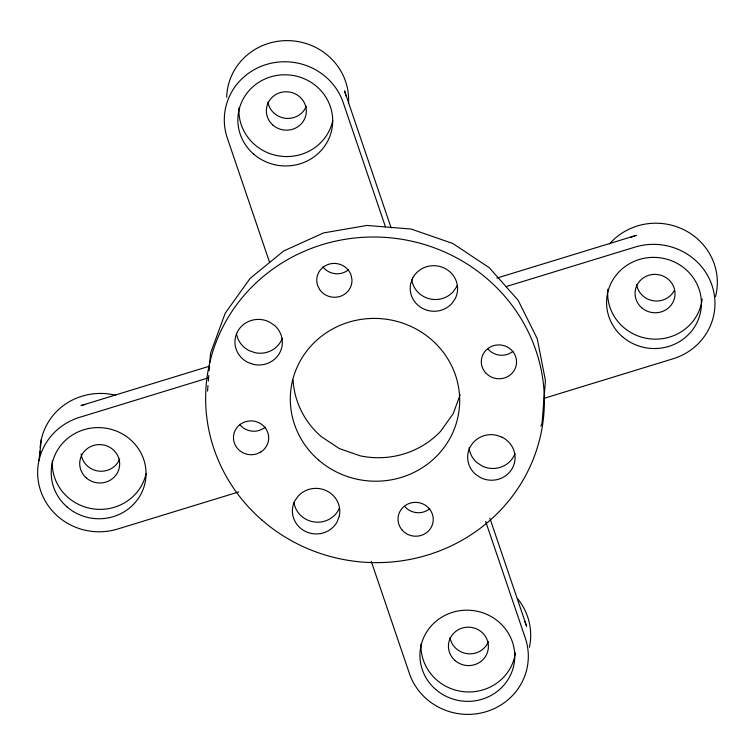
<?xml version="1.0" encoding="UTF-8"?>
<svg xmlns="http://www.w3.org/2000/svg" width="755" height="755" viewBox="0 0 755 755"><rect width="100%" height="100%" fill="white"/><g stroke="black" fill="none" stroke-linecap="round" stroke-linejoin="round"><path stroke-width="1.13" d="M207.549 391.118L207.993 385.569M208.342 381.124L208.786 375.452M209.163 370.771L209.531 366.09M209.805 362.579L210.551 353.217L225.198 313.24L250.141 278.368L283.691 250.971L323.546 232.918L367.005 225.434L411.088 229.039L452.811 243.478L489.315 267.77L518.119 300.264L537.258 338.74L545.431 380.577L542.081 422.932L540.891 426.169M38.958 460.635L41.327 439.495M339.259 508.021L338.57 509.889A23.726 22.782 6.4 0 1 313.561 521.865A23.726 22.782 6.4 0 1 293.94 502.434M460.116 394.837L453.189 413.74L440.712 431.18A84.73 81.361 6.4 0 1 360.248 455.841L339.382 448.621L321.13 436.475A84.73 81.361 6.4 0 1 293.072 380.076M209.163 366.288L80.955 405.586A61.004 58.579 6.4 0 1 85.324 404.416M496.865 278.095L636.314 235.352A61.004 58.579 6.4 0 0 631.001 237.249M208.606 377.793L79.634 417.326A61.004 58.579 6.4 0 0 40.694 490.948A61.004 58.579 6.4 0 0 117.629 529.038L238.75 491.92M506.029 286.626L635.002 247.102A61.004 58.579 6.4 0 1 711.937 285.201A61.004 58.579 6.4 0 1 672.988 358.814L544.025 398.347M391.128 227.878L344.535 90.864A61.004 58.579 6.4 0 1 346.045 96.149M489.863 518.223L526.612 626.263A61.004 58.579 6.4 0 0 524.593 621.138M385.494 226.944L343.214 102.614A61.004 58.579 6.4 0 0 266.279 64.515A61.004 58.579 6.4 0 0 227.331 138.127L269.62 262.466M485.654 521.45L525.291 638.013A61.004 58.579 6.4 0 1 486.352 711.625A61.004 58.579 6.4 0 1 409.418 673.526L371.281 561.409M513.032 351.283A17.62 16.921 6.4 0 1 488.192 349.254M429.737 508.738A17.62 16.921 6.4 0 1 404.897 506.709M265.184 427.255A17.62 16.921 6.4 0 1 263.335 428.566L259.191 430.444A17.62 16.921 6.4 0 1 239.618 424.348M348.48 269.799A17.62 16.921 6.4 0 1 322.913 266.892M488.4 641.627A19.998 19.205 6.4 0 1 467.685 653.726A19.998 19.205 6.4 0 1 449.989 637.513M517.449 598.555A61.004 58.579 6.4 0 1 529.397 647.177M119.677 459.04A19.998 19.205 6.4 0 1 98.443 471.073A19.998 19.205 6.4 0 1 81.134 453.925M306.322 106.228A19.998 19.205 6.4 0 1 285.607 118.318A19.998 19.205 6.4 0 1 267.912 102.114M40.119 454.736A61.004 58.579 6.4 0 1 40.034 451.216M40.157 447.668A61.004 58.579 6.4 0 1 115.732 395.299M226.689 97.216A61.004 58.579 6.4 0 1 290.42 40.704A61.004 58.579 6.4 0 1 348.489 103.605M609.464 243.959A61.004 58.579 6.4 0 1 683.983 229.803A61.004 58.579 6.4 0 1 715.495 296.639M674.196 290.647A19.998 19.205 6.4 0 1 653.292 300.773A19.998 19.205 6.4 0 1 636.635 284.701M515.042 453.434A23.726 22.782 6.4 0 1 481.964 465.929L476.858 462.532A23.726 22.782 6.4 0 1 469.072 447.724M457.219 285.409A23.726 22.782 6.4 0 1 456.369 287.211L452.877 292.091A23.726 22.782 6.4 0 1 428.34 298.489A23.726 22.782 6.4 0 1 411.739 279.756M282.332 338.193A23.726 22.782 6.4 0 1 255.086 352.717L249.244 350.697A23.726 22.782 6.4 0 1 236.485 333.474M702.178 299.055A47.452 45.564 6.4 0 1 650.329 338.882A47.452 45.564 6.4 0 1 607.813 289.156M332.738 120.734A47.452 45.564 6.4 0 1 279.926 156.087A47.452 45.564 6.4 0 1 239.005 107.654M146.102 473.545A47.452 45.564 6.4 0 1 93.29 508.898A47.452 45.564 6.4 0 1 52.359 460.465M515.401 652.943A47.452 45.564 6.4 0 1 514.825 656.133M514.58 657.18A47.452 45.564 6.4 0 1 462.013 691.486A47.452 45.564 6.4 0 1 421.026 644.147M412.74 278L410.692 283.597A23.726 22.782 6.4 0 0 423.187 308.719A23.726 22.782 6.4 0 0 451.556 303.84L455.048 298.952A23.726 22.782 6.4 0 0 444.601 268.233A23.726 22.782 6.4 0 0 412.74 278M339.306 516.033L337.249 521.63A23.726 22.782 6.4 0 1 305.388 531.397A23.726 22.782 6.4 0 1 294.941 500.678L298.433 495.799A23.726 22.782 6.4 0 1 326.802 490.91A23.726 22.782 6.4 0 1 339.306 516.033M260.702 452.056L256.558 453.934A17.62 16.921 6.4 0 1 234.333 442.93A17.62 16.921 6.4 0 1 245.583 421.668L250.103 420.884A17.62 16.921 6.4 0 1 267.808 432.672A17.62 16.921 6.4 0 1 260.702 452.056M502.066 437.192L496.224 435.173A23.726 22.782 6.4 0 0 470.195 446.96A23.726 22.782 6.4 0 0 475.537 474.282L480.642 477.679A23.726 22.782 6.4 0 0 512.513 467.911A23.726 22.782 6.4 0 0 502.066 437.192M253.765 364.457L247.933 362.438A23.726 22.782 6.4 0 1 237.485 331.719A23.726 22.782 6.4 0 1 269.346 321.951L274.461 325.358A23.726 22.782 6.4 0 1 279.794 352.67A23.726 22.782 6.4 0 1 253.765 364.457M319.62 289.476L317.628 285.475A17.62 16.921 6.4 0 1 328.878 264.212A17.62 16.921 6.4 0 1 351.103 275.216L351.953 279.567A17.62 16.921 6.4 0 1 339.854 296.479A17.62 16.921 6.4 0 1 319.62 289.476M318.497 459.965A84.73 81.361 6.4 0 0 457.879 417.241A84.73 81.361 6.4 0 0 348.612 322.234A84.73 81.361 6.4 0 0 318.497 459.965M86.353 477.981A19.998 19.205 6.4 0 0 119.243 467.902A19.998 19.205 6.4 0 0 93.46 445.478A19.998 19.205 6.4 0 0 86.353 477.981M455.076 660.568A19.998 19.205 6.4 0 0 487.966 650.489A19.998 19.205 6.4 0 0 462.183 628.066A19.998 19.205 6.4 0 0 455.076 660.568M272.999 125.17A19.998 19.205 6.4 0 0 305.888 115.09A19.998 19.205 6.4 0 0 280.105 92.667A19.998 19.205 6.4 0 0 272.999 125.17M622.356 336.645A47.452 45.564 6.4 0 0 700.413 312.721A47.452 45.564 6.4 0 0 639.221 259.512A47.452 45.564 6.4 0 0 622.356 336.645M435.711 689.457A47.452 45.564 6.4 0 0 513.768 665.533A47.452 45.564 6.4 0 0 452.575 612.324A47.452 45.564 6.4 0 0 435.711 689.457M253.633 154.058A47.452 45.564 6.4 0 0 331.69 130.134A47.452 45.564 6.4 0 0 270.498 76.925A47.452 45.564 6.4 0 0 253.633 154.058M66.997 506.869A47.452 45.564 6.4 0 0 145.045 482.945A47.452 45.564 6.4 0 0 83.862 429.737A47.452 45.564 6.4 0 0 66.997 506.869M261.994 520.12A169.45 162.731 6.4 0 0 540.759 434.672A169.45 162.731 6.4 0 0 322.234 244.658A169.45 162.731 6.4 0 0 261.994 520.12M402.264 530.199A17.62 16.921 6.4 0 0 432.247 525.036A17.62 16.921 6.4 0 0 412.372 502.622A17.62 16.921 6.4 0 0 402.264 530.199M485.559 372.743A17.62 16.921 6.4 0 0 515.542 367.581A17.62 16.921 6.4 0 0 495.667 345.167A17.62 16.921 6.4 0 0 485.559 372.743M641.712 307.757A19.998 19.205 6.4 0 0 674.611 297.678A19.998 19.205 6.4 0 0 648.828 275.254A19.998 19.205 6.4 0 0 641.712 307.757"/></g></svg>
